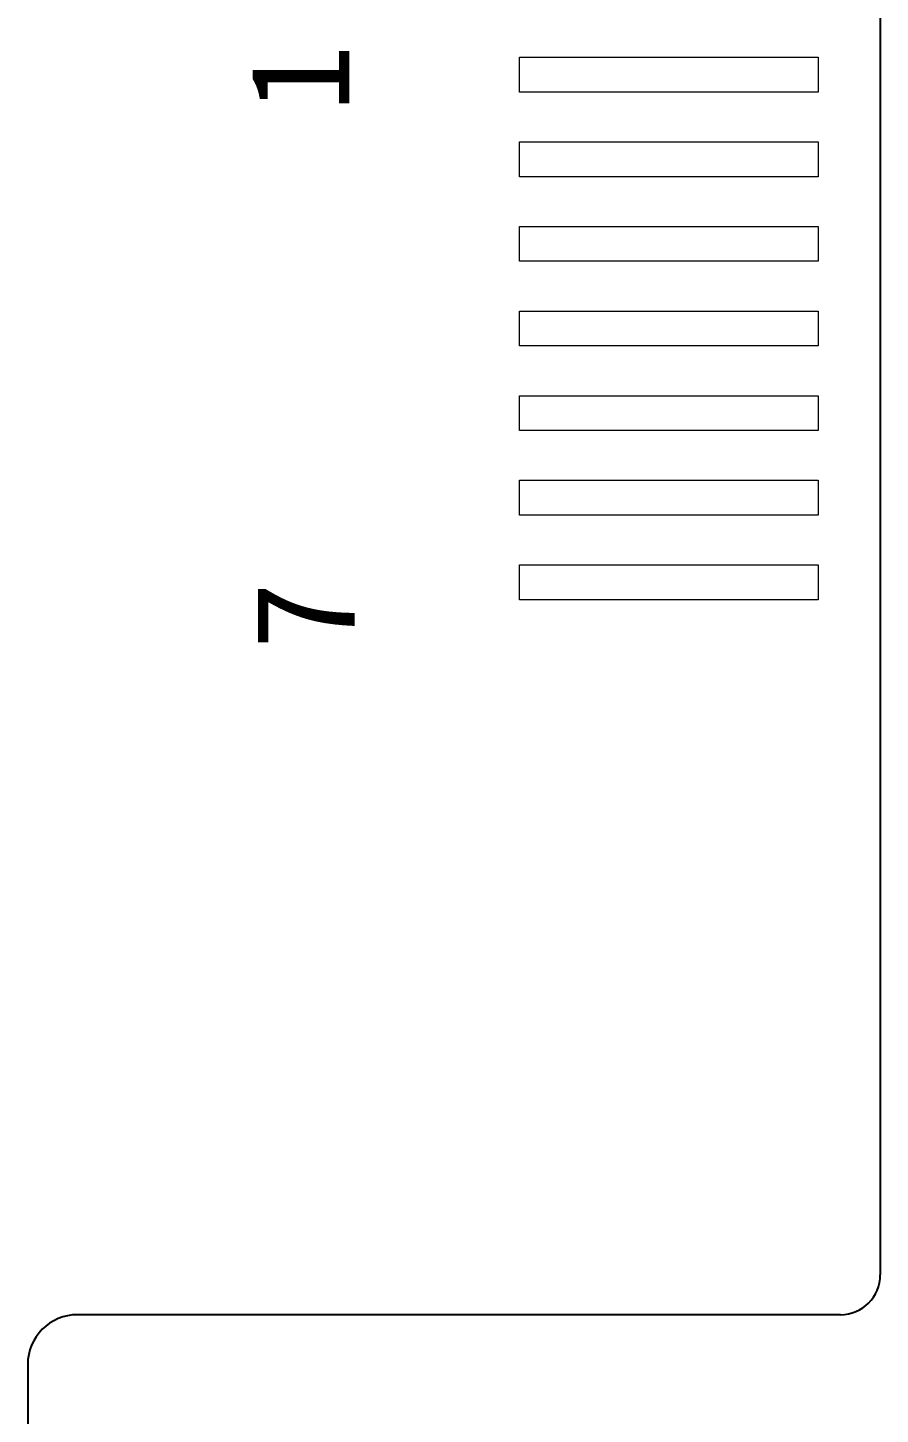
# Model space of a CAD drawing. Header units: millimetres. Extents: x 427 to 2444, y 137 to 817.
# Drawn here: x 1141.58 to 1150.15, y 278.83 to 292.76 of the extents above; entities that cross this region are included whole.
import ezdxf

# ---------------------------------------------------------------- set-up
doc = ezdxf.new("R2010")
doc.units = ezdxf.units.MM
doc.layers.add('BL', color=5, linetype='Continuous')
doc.layers.add('LCD_FPC', color=22, linetype='Continuous')
doc.styles.add('穴词\\M+000001', font='')
doc.styles.get('穴词\\M+000001').set_extended_font_data('SimSun')

# ---------------------------------------------------------------- blocks, each defined once
blk = doc.blocks.new('44444')
at = {"lineweight": 0}
for points in [[(1614.451, 278.22), (1614.451, 278.57), (1617.451, 278.57), (1617.451, 278.22)], [(1614.451, 277.37), (1614.451, 277.72), (1617.451, 277.72), (1617.451, 277.37)], [(1614.451, 276.52), (1614.451, 276.87), (1617.451, 276.87), (1617.451, 276.52)], [(1614.451, 275.67), (1614.451, 276.02), (1617.451, 276.02), (1617.451, 275.67)], [(1614.451, 274.82), (1614.451, 275.17), (1617.451, 275.17), (1617.451, 274.82)], [(1614.451, 273.97), (1614.451, 274.32), (1617.451, 274.32), (1617.451, 273.97)], [(1614.451, 273.12), (1614.451, 273.47), (1617.451, 273.47), (1617.451, 273.12)]]:
    blk.add_lwpolyline(points, close=True, dxfattribs=at)

msp = doc.modelspace()

# ---------------------------------------------------------------- linework, layer by layer
at = {"layer": 'LCD_FPC', "color": 42}
for p, q in [((1150.15183, 300.35137), (1150.15183, 280.22797)), ((1148.68248, 279.82797), (1142.08248, 279.82797)), ((1149.75183, 279.82797), (1148.68248, 279.82797)), ((1141.58248, 279.32797), (1141.58248, 252.27937))]:
    msp.add_line(p, q, dxfattribs=at)
for centre, radius, start, end in [((1149.75183, 280.22797), 0.4, 270, 0), ((1142.08248, 279.32797), 0.5, 90, 180)]:
    msp.add_arc(centre, radius, start, end, dxfattribs=at)

# ---------------------------------------------------------------- block references
msp.add_blockref('44444', (-467.92437, 13.89093))

# ---------------------------------------------------------------- texts
at = {"layer": 'BL', "color": 2, "lineweight": 5, "char_height": 1, "width": 0.0261982, "attachment_point": 1, "rotation": 90, "style": '穴词\\M+000001'}
for s, insert in [('{\\fNSimSun|b0|i0|c134|p49;1}', (1143.8163, 291.90936)), ('{\\fNSimSun|b0|i0|c134|p49;7}', (1143.86926, 286.50944))]:
    msp.add_mtext(s, dxfattribs=dict(at, insert=insert))

doc.saveas('drawing.dxf')
